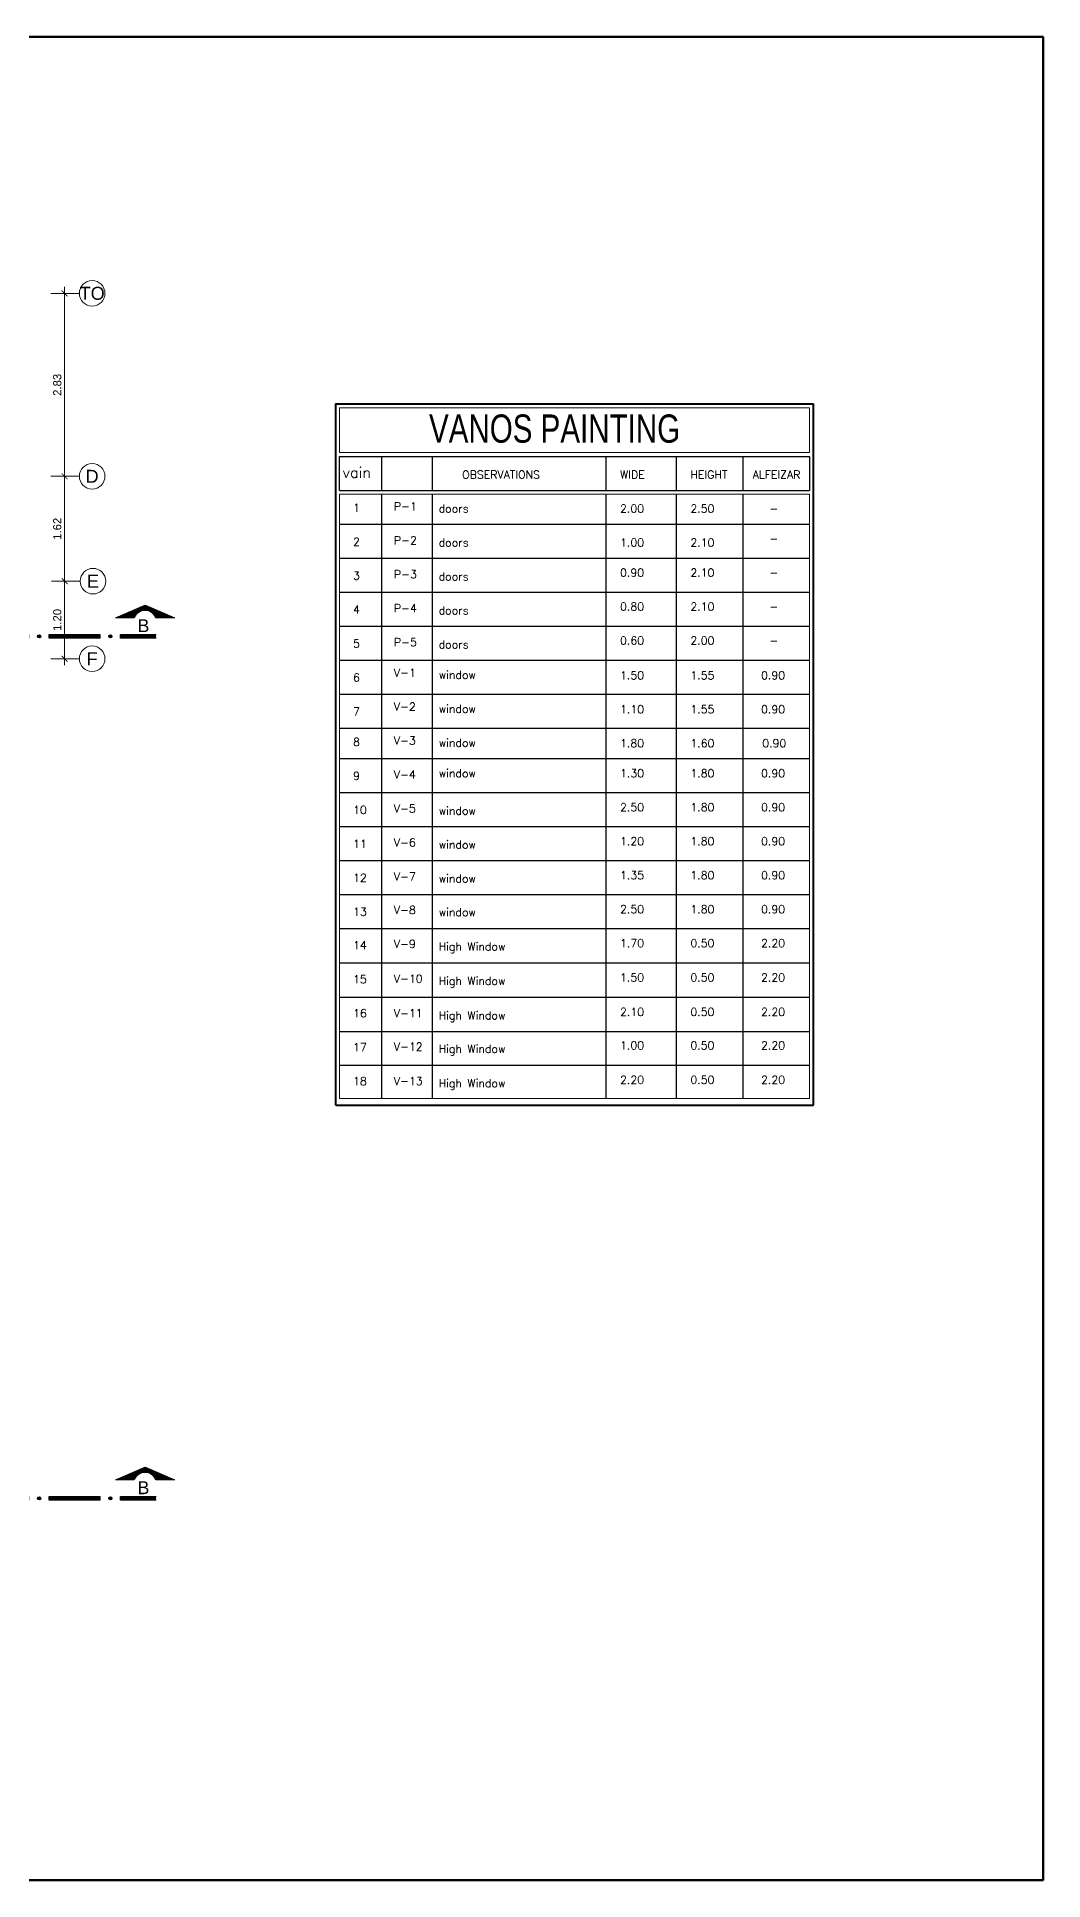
# Model space of a CAD drawing. Header units: millimetres. Extents: x 565 to 912, y 163 to 192.
# Drawn here: x 612.82 to 628.38, y 163.22 to 191.72 of the extents above; entities that cross this region are included whole.
import ezdxf

# ---------------------------------------------------------------- set-up
doc = ezdxf.new("R2010")
doc.units = ezdxf.units.MM
doc.header["$LTSCALE"] = 0.0125
for name, color, linetype, lineweight in [('COTAS', 9, 'Continuous', 9), ('Layer4', 6, 'Continuous', 40), ('MARKO', 186, 'Continuous', 80), ('TEXTO', 6, 'Continuous', 15), ('UNO', 121, 'Continuous', 0)]:
    doc.layers.add(name, color=color, linetype=linetype, lineweight=lineweight)
doc.layers.add('MEMBRETE', color=1, linetype='Continuous')
doc.layers.add('TRES', color=3, linetype='Continuous')
doc.styles.add('ARIAL', font='arial.ttf')
doc.styles.add('NOMBRE-2', font='arial.ttf')
doc.styles.add('ROMANS135', font='romans.shx', dxfattribs={"width": 1.35})
doc.styles.add('STYLE1', font='arial.ttf', dxfattribs={"height": 0.5})
doc.dimstyles.new('PLANTA', dxfattribs={"dimtxt": 0.125, "dimasz": 0.09, "dimexe": 0.125, "dimexo": 0.1, "dimgap": 0.05, "dimtad": 1, "dimzin": 4, "dimdsep": 46, "dimtxsty": 'NOMBRE-2', "dimblk1": 'ARCHTICK', "dimblk2": 'ARCHTICK', "dimsah": 1, "dimcen": 0, "dimdle": 0.1, "dimclrd": 1, "dimclre": 1, "dimclrt": 256, "dimadec": 0, "dimazin": 0, "dimtfac": 1, "dimtmove": 1, "dimatfit": 3, "dimldrblk": 'ARCHTICK', "dimfxl": 0, "dimtolj": 1, "dimtzin": 0, "dimlwd": 0, "dimlwe": 0, "dimarcsym": 0})

# ---------------------------------------------------------------- blocks, each defined once
blk = doc.blocks.new('_ARCHTICK')
at = {"color": 0, "linetype": 'ByBlock', "const_width": 0.15}
blk.add_lwpolyline([(-0.5, -0.5), (0.5, 0.5)], dxfattribs=at)
blk = doc.blocks.new('*D205')
at = {"layer": 'COTAS', "color": 1, "lineweight": 0, "transparency": 16777216}
for p, q in [((613.149, 183.302), (613.124, 183.302)), ((613.249, 183.402), (613.249, 182.003)), ((613.149, 182.103), (613.124, 182.103))]:
    blk.add_line(p, q, dxfattribs=at)
at = {"layer": 'Defpoints', "color": 0, "transparency": 16777216}
for p in [(613.249, 183.302), (613.249, 182.103), (613.249, 182.103)]:
    blk.add_point(p, dxfattribs=at)
at = {"layer": 'COTAS', "color": 1, "lineweight": 0, "transparency": 16777216, "xscale": 0.09, "yscale": 0.09, "zscale": 0.09}
for p, rotation in [((613.249, 183.302), 90), ((613.249, 182.103), 270)]:
    blk.add_blockref('_ARCHTICK', p, dxfattribs=dict(at, rotation=rotation))
at = {"layer": 'COTAS', "transparency": 16777216, "insert": (613.135, 182.703), "char_height": 0.125, "attachment_point": 5, "rotation": 90, "style": 'NOMBRE-2'}
blk.add_mtext('\\A1;1.20', dxfattribs=at)
blk = doc.blocks.new('*D206')
at = {"layer": 'COTAS', "color": 1, "lineweight": 0, "transparency": 16777216}
for p, q in [((613.249, 185.024), (613.249, 183.202)), ((613.133, 184.924), (613.374, 184.924)), ((613.149, 183.302), (613.124, 183.302))]:
    blk.add_line(p, q, dxfattribs=at)
at = {"layer": 'Defpoints', "color": 0, "transparency": 16777216}
for p in [(613.033, 184.924), (613.249, 183.302), (613.249, 183.302)]:
    blk.add_point(p, dxfattribs=at)
at = {"layer": 'COTAS', "color": 1, "lineweight": 0, "transparency": 16777216, "xscale": 0.09, "yscale": 0.09, "zscale": 0.09}
for p, rotation in [((613.249, 184.924), 90), ((613.249, 183.302), 270)]:
    blk.add_blockref('_ARCHTICK', p, dxfattribs=dict(at, rotation=rotation))
at = {"layer": 'COTAS', "transparency": 16777216, "insert": (613.135, 184.113), "char_height": 0.125, "attachment_point": 5, "rotation": 90, "style": 'NOMBRE-2'}
blk.add_mtext('\\A1;1.62', dxfattribs=at)
blk = doc.blocks.new('*D207')
at = {"layer": 'COTAS', "color": 1, "lineweight": 0, "transparency": 16777216}
for p, q in [((613.249, 187.852), (613.249, 184.824)), ((613.133, 187.752), (613.374, 187.752)), ((613.133, 184.924), (613.374, 184.924))]:
    blk.add_line(p, q, dxfattribs=at)
at = {"layer": 'Defpoints', "color": 0, "transparency": 16777216}
for p in [(613.033, 187.752), (613.033, 184.924), (613.249, 184.924)]:
    blk.add_point(p, dxfattribs=at)
at = {"layer": 'COTAS', "color": 1, "lineweight": 0, "transparency": 16777216, "xscale": 0.09, "yscale": 0.09, "zscale": 0.09}
for p, rotation in [((613.249, 187.752), 90), ((613.249, 184.924), 270)]:
    blk.add_blockref('_ARCHTICK', p, dxfattribs=dict(at, rotation=rotation))
at = {"layer": 'COTAS', "transparency": 16777216, "insert": (613.135, 186.338), "char_height": 0.125, "attachment_point": 5, "rotation": 90, "style": 'NOMBRE-2'}
blk.add_mtext('\\A1;2.83', dxfattribs=at)

msp = doc.modelspace()

# ---------------------------------------------------------------- hatches: boundary and pattern name
h = msp.add_hatch()
h.set_pattern_fill('ANSI31', color=256, scale=0.110262, angle=45, style=0)
h.set_pattern_definition([(90, (744.242676, 133.043173), (0.0137827678, 2e-18), [])])
h.paths.add_polyline_path([(614.66219, 182.73771, 0.66396965), (614.32338, 182.73771), (614.03931, 182.73771), (614.49279, 182.93387), (614.94627, 182.73771)])
h = msp.add_hatch()
h.set_pattern_fill('ANSI31', color=256, scale=0.110262, angle=45, style=0)
h.set_pattern_definition([(90, (486.526971, 139.03972), (-0.0137827678, 2e-18), [])])
h.paths.add_polyline_path([(612.69822, 182.47618), (612.69822, 182.42105), (612.14691, 182.42105), (612.14691, 182.47618)])
h.paths.add_polyline_path([(612.8785, 182.44882, -1), (612.82974, 182.44882, -1)])
h.paths.add_polyline_path([(613.79994, 182.47618), (613.79994, 182.42105), (613.00916, 182.42105), (613.00916, 182.47618)])
h.paths.add_polyline_path([(613.98003, 182.44882, -1), (613.93128, 182.44882, -1)])
h.paths.add_polyline_path([(614.66219, 182.47618), (614.66219, 182.42105), (614.11088, 182.42105), (614.11088, 182.47618)])
h = msp.add_hatch()
h.set_pattern_fill('ANSI31', color=256, scale=0.110262, angle=45, style=0)
h.set_pattern_definition([(90, (744.242676, 119.715109), (0.0137827678, 2e-18), [])])
h.paths.add_polyline_path([(614.66219, 169.40965, 0.66396965), (614.32338, 169.40965), (614.03931, 169.40965), (614.49279, 169.60581), (614.94627, 169.40965)])
h = msp.add_hatch()
h.set_pattern_fill('ANSI31', color=256, scale=0.110262, angle=45, style=0)
h.set_pattern_definition([(90, (486.526971, 125.711656), (-0.0137827678, 2e-18), [])])
h.paths.add_polyline_path([(612.69822, 169.14811), (612.69822, 169.09298), (612.14691, 169.09298), (612.14691, 169.14811)])
h.paths.add_polyline_path([(612.8785, 169.12076, -1), (612.82974, 169.12076, -1)])
h.paths.add_polyline_path([(613.79994, 169.14811), (613.79994, 169.09298), (613.00916, 169.09298), (613.00916, 169.14811)])
h.paths.add_polyline_path([(613.98003, 169.12076, -1), (613.93128, 169.12076, -1)])
h.paths.add_polyline_path([(614.66219, 169.14811), (614.66219, 169.09298), (614.11088, 169.09298), (614.11088, 169.14811)])

# ---------------------------------------------------------------- linework, layer by layer
at = {"color": 2}
for p, q in [((613.00916, 182.42105), (613.00916, 182.47618)), ((613.00916, 182.47618), (613.79994, 182.47618)), ((613.79994, 182.42105), (613.00916, 182.42105)), ((613.79994, 182.42105), (613.79994, 182.47618)), ((614.11088, 182.47618), (614.66219, 182.47618)), ((614.11088, 182.42105), (614.11088, 182.47618)), ((614.66219, 182.42105), (614.11088, 182.42105)), ((613.00916, 169.14811), (613.79994, 169.14811)), ((613.00916, 169.09298), (613.00916, 169.14811)), ((613.79994, 169.09298), (613.00916, 169.09298)), ((613.79994, 169.09298), (613.79994, 169.14811)), ((614.11088, 169.09298), (614.11088, 169.14811)), ((614.11088, 169.14811), (614.66219, 169.14811)), ((614.66219, 169.09298), (614.11088, 169.09298))]:
    msp.add_line(p, q, dxfattribs=at)
for points in [[(614.49279, 182.93387), (614.94627, 182.73771), (614.66219, 182.73771, 0.66396965), (614.32338, 182.73771), (614.03931, 182.73771)], [(614.49279, 169.60581), (614.94627, 169.40965), (614.66219, 169.40965, 0.66396965), (614.32338, 169.40965), (614.03931, 169.40965)]]:
    msp.add_lwpolyline(points, format="xyb", close=True, dxfattribs=at)
for centre in [(612.85412, 182.44882), (613.95565, 182.44882), (612.85412, 169.12076), (613.95565, 169.12076)]:
    msp.add_circle(centre, 0.02438, dxfattribs=at)
at = {"layer": 'Layer4'}
for p, q in [((624.82727, 175.2032), (624.82727, 186.04202)), ((617.4408, 175.2032), (624.82727, 175.2032))]:
    msp.add_line(p, q, dxfattribs=at)
msp.add_lwpolyline([(617.4408, 175.2032), (617.4408, 186.04202), (624.82727, 186.04202)], dxfattribs=at)
at = {"layer": 'MARKO'}
msp.add_lwpolyline([(564.78685, 191.71852), (564.78685, 163.21852), (628.38011, 163.21852), (628.38011, 191.71852)], close=True, dxfattribs=at)
at = {"layer": 'TEXTO'}
for p, q in [((613.03285, 187.75232), (613.47665, 187.75232)), ((613.03285, 184.92434), (613.47665, 184.92434)), ((613.04494, 183.30248), (613.48875, 183.30248)), ((613.03285, 182.10326), (613.47665, 182.10326))]:
    msp.add_line(p, q, dxfattribs=at)
for centre in [(613.67457, 187.75232), (613.67457, 184.92434), (613.68666, 183.30248), (613.67457, 182.10326)]:
    msp.add_circle(centre, 0.19792, dxfattribs=at)
at = {"layer": 'TRES'}
for p, q in [((617.5008, 184.70702), (617.5008, 185.23202)), ((617.5008, 185.23202), (624.76727, 185.23202)), ((618.14741, 185.23202), (618.14741, 184.70702)), ((618.93422, 185.23202), (618.93422, 184.70702)), ((621.61664, 185.23202), (621.61664, 184.70702)), ((622.70398, 185.23202), (622.70398, 184.70702)), ((623.73562, 185.23202), (623.73562, 184.70702)), ((624.76727, 185.23202), (624.76727, 184.70702)), ((617.5008, 184.70702), (624.76727, 184.70702)), ((618.14741, 184.64702), (618.14741, 175.30273)), ((618.93422, 184.64702), (618.93422, 175.30273)), ((621.61664, 184.64702), (621.61664, 175.30273)), ((622.70398, 184.64702), (622.70398, 175.30273)), ((623.73562, 184.64702), (623.73562, 175.30273)), ((617.5008, 184.18202), (624.76727, 184.18202)), ((617.5008, 183.65702), (624.76727, 183.65702)), ((617.5008, 183.13202), (624.76727, 183.13202)), ((617.5008, 182.60702), (624.76727, 182.60702)), ((617.5008, 182.08202), (624.76727, 182.08202)), ((617.5008, 181.55702), (624.76727, 181.55702)), ((617.5008, 181.03202), (624.76727, 181.03202)), ((617.5008, 180.55987), (624.76727, 180.55987)), ((617.5008, 180.03487), (624.76727, 180.03487)), ((617.5008, 179.50987), (624.76727, 179.50987)), ((617.5008, 178.98487), (624.76727, 178.98487)), ((617.5008, 178.45987), (624.76727, 178.45987)), ((617.5008, 177.93487), (624.76727, 177.93487)), ((617.5008, 177.40273), (624.76727, 177.40273)), ((617.5008, 176.87059), (624.76727, 176.87059)), ((617.5008, 176.33844), (624.76727, 176.33844)), ((617.5008, 175.82059), (624.76727, 175.82059))]:
    msp.add_line(p, q, dxfattribs=at)
at = {"layer": 'UNO'}
for p, q in [((617.5008, 185.29202), (624.76727, 185.29202)), ((617.5008, 184.64702), (617.5008, 175.30273)), ((617.5008, 184.64702), (624.76727, 184.64702)), ((624.76727, 184.64702), (624.76727, 175.30273)), ((617.5008, 175.30273), (624.76727, 175.30273))]:
    msp.add_line(p, q, dxfattribs=at)
msp.add_lwpolyline([(617.5008, 185.29202), (617.5008, 185.98202), (624.76727, 185.98202), (624.76727, 185.29202)], dxfattribs=at)

# ---------------------------------------------------------------- texts
at = {"layer": 'MEMBRETE', "color": 11, "style": 'ARIAL', "width": 0.749358}
msp.add_text('VANOS PAINTING', height=0.4364131, dxfattribs=at).set_placement((618.88347, 185.44356))
at = {"layer": 'TEXTO', "style": 'ROMANS135'}
for s, height, p in [('vain', 0.165, (617.54819, 184.90049)), ('OBSERVATIONS', 0.12375, (619.39596, 184.88789)), ('WIDE', 0.12375, (621.83771, 184.88789)), ('HEIGHT', 0.12375, (622.92504, 184.88789)), ('ALFEIZAR', 0.12375, (623.88929, 184.88789)), ('1', 0.12375, (617.70926, 184.37549)), ('P-1', 0.12375, (618.33982, 184.3966)), ('doors ', 0.12375, (619.03236, 184.36289)), ('2.00', 0.12375, (621.83771, 184.36289)), ('2.50', 0.12375, (622.92504, 184.36289)), ('-', 0.12375, (624.14767, 184.36289)), ('2', 0.12375, (617.70926, 183.85049)), ('P-2', 0.12375, (618.33982, 183.8716)), ('doors ', 0.12375, (619.03236, 183.83789)), ('1.00', 0.12375, (621.83771, 183.83789)), ('2.10', 0.12375, (622.92504, 183.83789)), ('-', 0.12375, (624.14767, 183.89789)), ('3', 0.12375, (617.70926, 183.32549)), ('P-3', 0.12375, (618.33982, 183.3466)), ('doors ', 0.12375, (619.03236, 183.31289)), ('0.90', 0.12375, (621.83771, 183.37289)), ('2.10', 0.12375, (622.92504, 183.37289)), ('-', 0.12375, (624.14767, 183.37289)), ('0.80', 0.12375, (621.83771, 182.84789)), ('2.10', 0.12375, (622.92504, 182.84789)), ('4', 0.12375, (617.70926, 182.80049)), ('P-4', 0.12375, (618.33982, 182.8216)), ('doors ', 0.12375, (619.03236, 182.78789)), ('-', 0.12375, (624.14767, 182.84789)), ('P-5', 0.12375, (618.33982, 182.2966)), ('0.60', 0.12375, (621.83771, 182.32289)), ('2.00', 0.12375, (622.92504, 182.32289)), ('5', 0.12375, (617.70926, 182.27549)), ('doors ', 0.12375, (619.03236, 182.26289)), ('-', 0.12375, (624.14767, 182.32289)), ('6', 0.12375, (617.70926, 181.75049)), ('V-1', 0.12375, (618.33982, 181.82558)), ('window', 0.12375, (619.03236, 181.79188)), ('1.50', 0.12375, (621.83771, 181.78473)), ('1.55', 0.12375, (622.92504, 181.78473)), ('0.90', 0.12375, (624.01797, 181.78473)), ('7', 0.12375, (617.70926, 181.22661)), ('V-2', 0.12375, (618.33982, 181.30058)), ('window', 0.12375, (619.03236, 181.26688)), ('1.10', 0.12375, (621.83771, 181.25973)), ('1.55', 0.12375, (622.92504, 181.25973)), ('0.90', 0.12375, (624.01797, 181.25973)), ('8', 0.12375, (617.70926, 180.75447)), ('V-3', 0.12375, (618.33982, 180.77558)), ('window', 0.12375, (619.03236, 180.74188)), ('1.80', 0.12375, (621.83771, 180.73473)), ('1.60', 0.12375, (622.92504, 180.73473)), ('0.90', 0.12375, (624.03716, 180.73473)), ('9', 0.12375, (617.70926, 180.22947)), ('V-4', 0.12375, (618.33982, 180.25058)), ('window', 0.12375, (619.03236, 180.26973)), ('1.30', 0.12375, (621.83771, 180.26973)), ('1.80', 0.12375, (622.92504, 180.26973)), ('0.90', 0.12375, (624.01797, 180.26973)), ('V-5', 0.12375, (618.33982, 179.72558)), ('2.50', 0.12375, (621.83771, 179.74473)), ('1.80', 0.12375, (622.92504, 179.74473)), ('0.90', 0.12375, (624.01797, 179.74473)), ('10', 0.12375, (617.70926, 179.70447)), ('window ', 0.12375, (619.03236, 179.69188)), ('11', 0.12375, (617.70926, 179.17947)), ('V-6', 0.12375, (618.33982, 179.20058)), ('window ', 0.12375, (619.03236, 179.16688)), ('1.20', 0.12375, (621.83771, 179.21973)), ('1.80', 0.12375, (622.92504, 179.21973)), ('0.90', 0.12375, (624.01797, 179.21973)), ('12', 0.12375, (617.70926, 178.65447)), ('V-7', 0.12375, (618.33982, 178.67558)), ('window ', 0.12375, (619.03236, 178.64188)), ('1.35', 0.12375, (621.83771, 178.69473)), ('1.80', 0.12375, (622.92504, 178.69473)), ('0.90', 0.12375, (624.01797, 178.69473)), ('13', 0.12375, (617.70926, 178.12947)), ('V-8', 0.12375, (618.33982, 178.1566)), ('window ', 0.12375, (619.03236, 178.12289)), ('2.50', 0.12375, (621.83771, 178.16861)), ('1.80', 0.12375, (622.92504, 178.16861)), ('0.90', 0.12375, (624.01797, 178.16861)), ('14', 0.12375, (617.70926, 177.61049)), ('V-9', 0.12375, (618.33982, 177.6316)), ('High Window', 0.12375, (619.03236, 177.59188)), ('1.70', 0.12375, (621.83771, 177.64361)), ('0.50', 0.12375, (622.92504, 177.64361)), ('2.20', 0.12375, (624.01797, 177.64361)), ('15', 0.12375, (617.70926, 177.08549)), ('V-10', 0.12375, (618.33982, 177.09344)), ('High Window', 0.12375, (619.03236, 177.05973)), ('1.50', 0.12375, (621.83771, 177.11259)), ('0.50', 0.12375, (622.92504, 177.11259)), ('2.20', 0.12375, (624.01797, 177.11259)), ('2.10', 0.12375, (621.83771, 176.58044)), ('0.50', 0.12375, (622.92504, 176.58044)), ('2.20', 0.12375, (624.01797, 176.58044)), ('16', 0.12375, (617.70926, 176.56049)), ('V-11', 0.12375, (618.33982, 176.5613)), ('High Window', 0.12375, (619.03236, 176.52759)), ('17', 0.12375, (617.70926, 176.03549)), ('V-12', 0.12375, (618.33982, 176.04344)), ('High Window', 0.12375, (619.03236, 176.00973)), ('1.00', 0.12375, (621.83771, 176.06259)), ('0.50', 0.12375, (622.92504, 176.06259)), ('2.20', 0.12375, (624.01797, 176.06259)), ('18', 0.12375, (617.70926, 175.51049)), ('V-13', 0.12375, (618.33982, 175.5113)), ('High Window', 0.12375, (619.03236, 175.47759)), ('2.20', 0.12375, (621.83771, 175.53044)), ('0.50', 0.12375, (622.92504, 175.53044)), ('2.20', 0.12375, (624.01797, 175.53044))]:
    msp.add_text(s, height=height, dxfattribs=at).set_placement(p)
at = {"layer": 'TEXTO', "char_height": 0.2, "attachment_point": 5, "style": 'ARIAL'}
for s, insert in [('TO', (613.67457, 187.75232)), ('D', (613.67457, 184.92434)), ('E', (613.68666, 183.30248)), ('F', (613.67457, 182.10326))]:
    msp.add_mtext(s, dxfattribs=dict(at, insert=insert))
at = {"layer": 'TEXTO', "ltscale": 0.25, "char_height": 0.19899, "width": 0.3361, "attachment_point": 1, "style": 'STYLE1'}
for insert in [(614.37365, 182.71319), (614.37365, 169.38513)]:
    msp.add_mtext('B', dxfattribs=dict(at, insert=insert))

# ---------------------------------------------------------------- dimensions: what is measured, and where the dimension line sits
at = {"layer": 'COTAS'}
for base, p1, p2, picture, middle in [((613.24904, 184.92434), (613.03285, 187.75232), (613.03285, 184.92434), '*D207', (613.13518, 186.33833)), ((613.24904, 183.30248), (613.03285, 184.92434), (613.24904, 183.30248), '*D206', (613.13522, 184.11341)), ((613.24904, 182.10326), (613.24904, 183.30248), (613.24904, 182.10326), '*D205', (613.13522, 182.70287))]:
    dim = msp.add_linear_dim(base=base, p1=p1, p2=p2, angle=90, dimstyle='PLANTA', dxfattribs=at)
    dim.commit()
    dim.dimension.update_dxf_attribs({"geometry": picture, "text_midpoint": middle})

doc.saveas('drawing.dxf')
